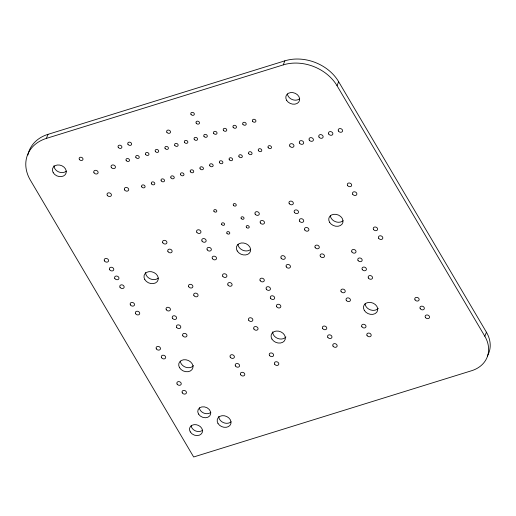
<?xml version="1.0" encoding="UTF-8"?>
<svg xmlns="http://www.w3.org/2000/svg" width="516" height="516" viewBox="0 0 516 516"><rect width="100%" height="100%" fill="white"/><g stroke="black" fill="none" stroke-linecap="round" stroke-linejoin="round"><path stroke-width="0.77" d="M486.42 332.201L484.827 336.251A32.972 26.09 21.5 0 1 471.618 370.72L193.661 456.983L30.373 180.174A39.984 31.637 21.5 0 1 46.401 138.398L47.994 134.347L284.851 60.836A40.777 32.263 21.5 0 1 338.631 81.67L486.42 332.201A32.972 26.09 21.5 0 1 487.343 356.008M46.401 138.398L283.258 64.887L284.851 60.836M484.827 336.251L337.038 85.727L338.631 81.67M27.903 154.981A39.984 31.637 21.5 0 1 47.994 134.347M299.699 98.711A7.127 5.637 21.5 0 1 292.308 99.588A7.127 5.637 21.5 0 1 287.418 93.944M66.325 171.138A7.127 5.637 21.5 0 1 58.514 171.841A7.127 5.637 21.5 0 1 54.012 165.63M378.28 308.31A7.347 5.811 21.5 0 1 370.469 309.897A7.347 5.811 21.5 0 1 365.057 303.795M343.024 220.758A7.347 5.811 21.5 0 1 335.31 221.628A7.347 5.811 21.5 0 1 330.343 215.688M285.903 336.98A7.347 5.811 21.5 0 1 277.743 338.438A7.347 5.811 21.5 0 1 272.667 331.846M250.647 249.428A7.347 5.811 21.5 0 1 242.933 250.299A7.347 5.811 21.5 0 1 237.966 244.358M193.526 365.644A7.347 5.811 21.5 0 1 185.715 367.237A7.347 5.811 21.5 0 1 180.303 361.129M158.27 278.098A7.347 5.811 21.5 0 1 150.214 278.821A7.347 5.811 21.5 0 1 145.577 272.416M202.653 430.163A6.682 5.283 21.5 0 1 195.719 430.989A6.682 5.283 21.5 0 1 191.133 425.7M210.883 412.323A6.682 5.283 21.5 0 1 203.949 413.148A6.682 5.283 21.5 0 1 199.363 407.859M231.071 421.843A7.127 5.637 21.5 0 1 223.254 422.546A7.127 5.637 21.5 0 1 218.758 416.335M283.258 64.887A40.777 32.263 21.5 0 1 337.038 85.727M286.606 100.278A7.127 5.637 21.5 0 0 298.622 102.226A7.127 5.637 21.5 0 0 292.965 92.628A7.127 5.637 21.5 0 0 286.606 100.278M53.232 172.705A7.127 5.637 21.5 0 0 65.248 174.653A7.127 5.637 21.5 0 0 59.592 165.055A7.127 5.637 21.5 0 0 53.232 172.705M364.29 310.355A7.347 5.811 21.5 0 0 376.68 312.361A7.347 5.811 21.5 0 0 370.843 302.466A7.347 5.811 21.5 0 0 364.29 310.355M329.569 222.248A7.347 5.811 21.5 0 0 341.966 224.26A7.347 5.811 21.5 0 0 336.129 214.359A7.347 5.811 21.5 0 0 329.569 222.248M271.913 339.025A7.347 5.811 21.5 0 0 284.303 341.031A7.347 5.811 21.5 0 0 278.466 331.13A7.347 5.811 21.5 0 0 271.913 339.025M237.192 250.918A7.347 5.811 21.5 0 0 249.589 252.93A7.347 5.811 21.5 0 0 243.752 243.03A7.347 5.811 21.5 0 0 237.192 250.918M179.536 367.695A7.347 5.811 21.5 0 0 191.926 369.701A7.347 5.811 21.5 0 0 186.089 359.8A7.347 5.811 21.5 0 0 179.536 367.695M144.815 279.588A7.347 5.811 21.5 0 0 157.212 281.601A7.347 5.811 21.5 0 0 151.375 271.7A7.347 5.811 21.5 0 0 144.815 279.588M246.377 227.253A1.561 1.232 21.5 0 0 249.009 227.679A1.561 1.232 21.5 0 0 247.77 225.582A1.561 1.232 21.5 0 0 246.377 227.253M241.185 218.455A1.561 1.232 21.5 0 0 243.816 218.881A1.561 1.232 21.5 0 0 242.578 216.785A1.561 1.232 21.5 0 0 241.185 218.455M226.93 233.29A1.561 1.232 21.5 0 0 229.555 233.716A1.561 1.232 21.5 0 0 228.317 231.613A1.561 1.232 21.5 0 0 226.93 233.29M221.738 224.492A1.561 1.232 21.5 0 0 224.37 224.918A1.561 1.232 21.5 0 0 223.131 222.815A1.561 1.232 21.5 0 0 221.738 224.492M268.165 147.634A1.825 1.445 21.5 0 0 271.242 148.137A1.825 1.445 21.5 0 0 269.791 145.673A1.825 1.445 21.5 0 0 268.165 147.634M258.439 150.653A1.825 1.445 21.5 0 0 261.522 151.149A1.825 1.445 21.5 0 0 260.07 148.692A1.825 1.445 21.5 0 0 258.439 150.653M248.712 153.671A1.825 1.445 21.5 0 0 251.795 154.168A1.825 1.445 21.5 0 0 250.344 151.71A1.825 1.445 21.5 0 0 248.712 153.671M238.992 156.69A1.825 1.445 21.5 0 0 242.069 157.186A1.825 1.445 21.5 0 0 240.617 154.729A1.825 1.445 21.5 0 0 238.992 156.69M229.265 159.708A1.825 1.445 21.5 0 0 232.348 160.205A1.825 1.445 21.5 0 0 230.897 157.748A1.825 1.445 21.5 0 0 229.265 159.708M219.545 162.727A1.825 1.445 21.5 0 0 222.622 163.224A1.825 1.445 21.5 0 0 221.171 160.766A1.825 1.445 21.5 0 0 219.545 162.727M209.819 165.739A1.825 1.445 21.5 0 0 212.902 166.242A1.825 1.445 21.5 0 0 211.45 163.778A1.825 1.445 21.5 0 0 209.819 165.739M200.098 168.758A1.825 1.445 21.5 0 0 203.175 169.261A1.825 1.445 21.5 0 0 201.724 166.797A1.825 1.445 21.5 0 0 200.098 168.758M190.372 171.776A1.825 1.445 21.5 0 0 193.448 172.28A1.825 1.445 21.5 0 0 192.004 169.816A1.825 1.445 21.5 0 0 190.372 171.776M180.645 174.795A1.825 1.445 21.5 0 0 183.728 175.292A1.825 1.445 21.5 0 0 182.277 172.834A1.825 1.445 21.5 0 0 180.645 174.795M170.925 177.814A1.825 1.445 21.5 0 0 174.002 178.31A1.825 1.445 21.5 0 0 172.55 175.853A1.825 1.445 21.5 0 0 170.925 177.814M161.198 180.832A1.825 1.445 21.5 0 0 164.281 181.329A1.825 1.445 21.5 0 0 162.83 178.871A1.825 1.445 21.5 0 0 161.198 180.832M151.478 183.851A1.825 1.445 21.5 0 0 154.555 184.347A1.825 1.445 21.5 0 0 153.104 181.89A1.825 1.445 21.5 0 0 151.478 183.851M141.752 186.869A1.825 1.445 21.5 0 0 144.835 187.366A1.825 1.445 21.5 0 0 143.383 184.909A1.825 1.445 21.5 0 0 141.752 186.869M126.181 160.476A1.825 1.445 21.5 0 0 129.264 160.973A1.825 1.445 21.5 0 0 127.813 158.515A1.825 1.445 21.5 0 0 126.181 160.476M135.908 157.457A1.825 1.445 21.5 0 0 138.985 157.954A1.825 1.445 21.5 0 0 137.533 155.497A1.825 1.445 21.5 0 0 135.908 157.457M145.628 154.439A1.825 1.445 21.5 0 0 148.711 154.935A1.825 1.445 21.5 0 0 147.26 152.478A1.825 1.445 21.5 0 0 145.628 154.439M155.355 151.42A1.825 1.445 21.5 0 0 158.431 151.917A1.825 1.445 21.5 0 0 156.987 149.459A1.825 1.445 21.5 0 0 155.355 151.42M165.081 148.402A1.825 1.445 21.5 0 0 168.158 148.905A1.825 1.445 21.5 0 0 166.707 146.441A1.825 1.445 21.5 0 0 165.081 148.402M174.801 145.383A1.825 1.445 21.5 0 0 177.885 145.886A1.825 1.445 21.5 0 0 176.433 143.422A1.825 1.445 21.5 0 0 174.801 145.383M184.528 142.364A1.825 1.445 21.5 0 0 187.605 142.868A1.825 1.445 21.5 0 0 186.153 140.41A1.825 1.445 21.5 0 0 184.528 142.364M194.248 139.352A1.825 1.445 21.5 0 0 197.331 139.849A1.825 1.445 21.5 0 0 195.88 137.391A1.825 1.445 21.5 0 0 194.248 139.352M203.975 136.334A1.825 1.445 21.5 0 0 207.051 136.83A1.825 1.445 21.5 0 0 205.6 134.373A1.825 1.445 21.5 0 0 203.975 136.334M213.695 133.315A1.825 1.445 21.5 0 0 216.778 133.812A1.825 1.445 21.5 0 0 215.327 131.354A1.825 1.445 21.5 0 0 213.695 133.315M223.422 130.296A1.825 1.445 21.5 0 0 226.505 130.793A1.825 1.445 21.5 0 0 225.053 128.336A1.825 1.445 21.5 0 0 223.422 130.296M233.148 127.278A1.825 1.445 21.5 0 0 236.225 127.775A1.825 1.445 21.5 0 0 234.774 125.317A1.825 1.445 21.5 0 0 233.148 127.278M242.868 124.259A1.825 1.445 21.5 0 0 245.951 124.762A1.825 1.445 21.5 0 0 244.5 122.298A1.825 1.445 21.5 0 0 242.868 124.259M252.595 121.241A1.825 1.445 21.5 0 0 255.672 121.744A1.825 1.445 21.5 0 0 254.22 119.28A1.825 1.445 21.5 0 0 252.595 121.241M190.275 431.892A6.682 5.283 21.5 0 0 201.543 433.717A6.682 5.283 21.5 0 0 196.235 424.713A6.682 5.283 21.5 0 0 190.275 431.892M198.505 414.051A6.682 5.283 21.5 0 0 209.767 415.877A6.682 5.283 21.5 0 0 204.459 406.879A6.682 5.283 21.5 0 0 198.505 414.051M217.978 423.417A7.127 5.637 21.5 0 0 229.994 425.365A7.127 5.637 21.5 0 0 224.331 415.761A7.127 5.637 21.5 0 0 217.978 423.417M328.718 134.044A2.27 1.8 21.5 0 0 332.549 134.67A2.27 1.8 21.5 0 0 330.743 131.606A2.27 1.8 21.5 0 0 328.718 134.044M289.824 146.118A2.27 1.8 21.5 0 0 293.656 146.738A2.27 1.8 21.5 0 0 291.85 143.68A2.27 1.8 21.5 0 0 289.824 146.118M338.444 131.025A2.27 1.8 21.5 0 0 342.276 131.651A2.27 1.8 21.5 0 0 340.47 128.587A2.27 1.8 21.5 0 0 338.444 131.025M299.544 143.1A2.27 1.8 21.5 0 0 303.376 143.719A2.27 1.8 21.5 0 0 301.57 140.662A2.27 1.8 21.5 0 0 299.544 143.1M309.271 140.081A2.27 1.8 21.5 0 0 313.102 140.7A2.27 1.8 21.5 0 0 311.296 137.643A2.27 1.8 21.5 0 0 309.271 140.081M318.991 137.062A2.27 1.8 21.5 0 0 322.822 137.682A2.27 1.8 21.5 0 0 321.023 134.624A2.27 1.8 21.5 0 0 318.991 137.062M166.268 309.729A2.27 1.8 21.5 0 0 170.099 310.348A2.27 1.8 21.5 0 0 168.293 307.291A2.27 1.8 21.5 0 0 166.268 309.729M172.454 318.217A2.27 1.8 21.5 0 0 176.285 318.836A2.27 1.8 21.5 0 0 174.479 315.779A2.27 1.8 21.5 0 0 172.454 318.217M176.646 327.325A2.27 1.8 21.5 0 0 180.477 327.944A2.27 1.8 21.5 0 0 178.671 324.887A2.27 1.8 21.5 0 0 176.646 327.325M182.832 335.813A2.27 1.8 21.5 0 0 186.663 336.432A2.27 1.8 21.5 0 0 184.857 333.375A2.27 1.8 21.5 0 0 182.832 335.813M260.154 280.633A2.27 1.8 21.5 0 0 263.986 281.252A2.27 1.8 21.5 0 0 262.18 278.195A2.27 1.8 21.5 0 0 260.154 280.633M266.301 289.134A2.27 1.8 21.5 0 0 270.132 289.753A2.27 1.8 21.5 0 0 268.326 286.696A2.27 1.8 21.5 0 0 266.301 289.134M270.539 298.229A2.27 1.8 21.5 0 0 274.37 298.848A2.27 1.8 21.5 0 0 272.564 295.791A2.27 1.8 21.5 0 0 270.539 298.229M276.686 306.73A2.27 1.8 21.5 0 0 280.517 307.349A2.27 1.8 21.5 0 0 278.711 304.285A2.27 1.8 21.5 0 0 276.686 306.73M351.873 251.918A2.27 1.8 21.5 0 0 355.705 252.543A2.27 1.8 21.5 0 0 353.899 249.48A2.27 1.8 21.5 0 0 351.873 251.918M358.02 260.419A2.27 1.8 21.5 0 0 361.851 261.044A2.27 1.8 21.5 0 0 360.045 257.981A2.27 1.8 21.5 0 0 358.02 260.419M362.251 269.513A2.27 1.8 21.5 0 0 366.083 270.139A2.27 1.8 21.5 0 0 364.283 267.075A2.27 1.8 21.5 0 0 362.251 269.513M368.398 278.014A2.27 1.8 21.5 0 0 372.23 278.64A2.27 1.8 21.5 0 0 370.43 275.576A2.27 1.8 21.5 0 0 368.398 278.014M190.997 114.339A1.825 1.445 21.5 0 0 194.081 114.836A1.825 1.445 21.5 0 0 192.629 112.378A1.825 1.445 21.5 0 0 190.997 114.339M196.19 123.137A1.825 1.445 21.5 0 0 199.266 123.634A1.825 1.445 21.5 0 0 197.821 121.176A1.825 1.445 21.5 0 0 196.19 123.137M127.968 144.306A2.006 1.587 21.5 0 0 131.348 144.854A2.006 1.587 21.5 0 0 129.755 142.158A2.006 1.587 21.5 0 0 127.968 144.306M166.862 132.238A2.006 1.587 21.5 0 0 170.248 132.786A2.006 1.587 21.5 0 0 168.655 130.084A2.006 1.587 21.5 0 0 166.862 132.238M118.248 147.324A2.006 1.587 21.5 0 0 121.628 147.873A2.006 1.587 21.5 0 0 120.034 145.177A2.006 1.587 21.5 0 0 118.248 147.324M79.348 159.399A2.006 1.587 21.5 0 0 82.728 159.947A2.006 1.587 21.5 0 0 81.135 157.245A2.006 1.587 21.5 0 0 79.348 159.399M93.983 172.763A2.27 1.8 21.5 0 0 97.814 173.382A2.27 1.8 21.5 0 0 96.008 170.325A2.27 1.8 21.5 0 0 93.983 172.763M107.264 195.274A2.27 1.8 21.5 0 0 111.095 195.899A2.27 1.8 21.5 0 0 109.289 192.836A2.27 1.8 21.5 0 0 107.264 195.274M111.288 167.39A2.27 1.8 21.5 0 0 115.12 168.016A2.27 1.8 21.5 0 0 113.314 164.952A2.27 1.8 21.5 0 0 111.288 167.39M124.569 189.907A2.27 1.8 21.5 0 0 128.4 190.527A2.27 1.8 21.5 0 0 126.594 187.469A2.27 1.8 21.5 0 0 124.569 189.907M289.192 203.556A2.27 1.8 21.5 0 0 293.024 204.175A2.27 1.8 21.5 0 0 291.224 201.117A2.27 1.8 21.5 0 0 289.192 203.556M294.384 212.353A2.27 1.8 21.5 0 0 298.216 212.973A2.27 1.8 21.5 0 0 296.41 209.915A2.27 1.8 21.5 0 0 294.384 212.353M304.762 229.949A2.27 1.8 21.5 0 0 308.594 230.568A2.27 1.8 21.5 0 0 306.788 227.511A2.27 1.8 21.5 0 0 304.762 229.949M299.577 221.151A2.27 1.8 21.5 0 0 303.408 221.77A2.27 1.8 21.5 0 0 301.602 218.713A2.27 1.8 21.5 0 0 299.577 221.151M425.384 317.411A2.27 1.8 21.5 0 0 429.215 318.03A2.27 1.8 21.5 0 0 427.409 314.973A2.27 1.8 21.5 0 0 425.384 317.411M341.089 291.534A2.27 1.8 21.5 0 0 344.92 292.153A2.27 1.8 21.5 0 0 343.121 289.095A2.27 1.8 21.5 0 0 341.089 291.534M361.851 326.725A2.27 1.8 21.5 0 0 365.683 327.344A2.27 1.8 21.5 0 0 363.877 324.28A2.27 1.8 21.5 0 0 361.851 326.725M415.006 299.815A2.27 1.8 21.5 0 0 418.837 300.441A2.27 1.8 21.5 0 0 417.031 297.377A2.27 1.8 21.5 0 0 415.006 299.815M347.539 185.45A2.27 1.8 21.5 0 0 351.37 186.07A2.27 1.8 21.5 0 0 349.564 183.012A2.27 1.8 21.5 0 0 347.539 185.45M367.044 335.523A2.27 1.8 21.5 0 0 370.869 336.142A2.27 1.8 21.5 0 0 369.069 333.078A2.27 1.8 21.5 0 0 367.044 335.523M378.68 238.237A2.27 1.8 21.5 0 0 382.504 238.856A2.27 1.8 21.5 0 0 380.705 235.799A2.27 1.8 21.5 0 0 378.68 238.237M346.281 300.331A2.27 1.8 21.5 0 0 350.112 300.951A2.27 1.8 21.5 0 0 348.306 297.893A2.27 1.8 21.5 0 0 346.281 300.331M352.725 194.248A2.27 1.8 21.5 0 0 356.556 194.867A2.27 1.8 21.5 0 0 354.756 191.81A2.27 1.8 21.5 0 0 352.725 194.248M315.141 247.545A2.27 1.8 21.5 0 0 318.972 248.164A2.27 1.8 21.5 0 0 317.172 245.106A2.27 1.8 21.5 0 0 315.141 247.545M320.333 256.342A2.27 1.8 21.5 0 0 324.164 256.962A2.27 1.8 21.5 0 0 322.358 253.904A2.27 1.8 21.5 0 0 320.333 256.342M373.487 229.439A2.27 1.8 21.5 0 0 377.319 230.059A2.27 1.8 21.5 0 0 375.513 227.001A2.27 1.8 21.5 0 0 373.487 229.439M420.192 308.613A2.27 1.8 21.5 0 0 424.023 309.239A2.27 1.8 21.5 0 0 422.223 306.175A2.27 1.8 21.5 0 0 420.192 308.613M213.953 211.296A1.561 1.232 21.5 0 0 216.585 211.721A1.561 1.232 21.5 0 0 215.346 209.619A1.561 1.232 21.5 0 0 213.953 211.296M233.4 205.258A1.561 1.232 21.5 0 0 236.031 205.684A1.561 1.232 21.5 0 0 234.793 203.588A1.561 1.232 21.5 0 0 233.4 205.258M196.815 232.226A2.27 1.8 21.5 0 0 200.647 232.845A2.27 1.8 21.5 0 0 198.841 229.788A2.27 1.8 21.5 0 0 196.815 232.226M202.008 241.024A2.27 1.8 21.5 0 0 205.839 241.643A2.27 1.8 21.5 0 0 204.033 238.585A2.27 1.8 21.5 0 0 202.008 241.024M212.386 258.619A2.27 1.8 21.5 0 0 216.217 259.238A2.27 1.8 21.5 0 0 214.411 256.181A2.27 1.8 21.5 0 0 212.386 258.619M207.2 249.821A2.27 1.8 21.5 0 0 211.031 250.441A2.27 1.8 21.5 0 0 209.225 247.383A2.27 1.8 21.5 0 0 207.2 249.821M333.007 346.081A2.27 1.8 21.5 0 0 336.838 346.7A2.27 1.8 21.5 0 0 335.032 343.643A2.27 1.8 21.5 0 0 333.007 346.081M248.712 320.204A2.27 1.8 21.5 0 0 252.543 320.823A2.27 1.8 21.5 0 0 250.744 317.766A2.27 1.8 21.5 0 0 248.712 320.204M269.475 355.389A2.27 1.8 21.5 0 0 273.306 356.014A2.27 1.8 21.5 0 0 271.5 352.95A2.27 1.8 21.5 0 0 269.475 355.389M322.629 328.486A2.27 1.8 21.5 0 0 326.46 329.105A2.27 1.8 21.5 0 0 324.654 326.048A2.27 1.8 21.5 0 0 322.629 328.486M255.162 214.121A2.27 1.8 21.5 0 0 258.993 214.74A2.27 1.8 21.5 0 0 257.187 211.683A2.27 1.8 21.5 0 0 255.162 214.121M274.66 364.186A2.27 1.8 21.5 0 0 278.492 364.812A2.27 1.8 21.5 0 0 276.692 361.748A2.27 1.8 21.5 0 0 274.66 364.186M286.296 266.907A2.27 1.8 21.5 0 0 290.127 267.527A2.27 1.8 21.5 0 0 288.328 264.463A2.27 1.8 21.5 0 0 286.296 266.907M253.904 329.002A2.27 1.8 21.5 0 0 257.736 329.621A2.27 1.8 21.5 0 0 255.93 326.557A2.27 1.8 21.5 0 0 253.904 329.002M260.348 222.918A2.27 1.8 21.5 0 0 264.179 223.538A2.27 1.8 21.5 0 0 262.38 220.48A2.27 1.8 21.5 0 0 260.348 222.918M222.764 276.215A2.27 1.8 21.5 0 0 226.595 276.834A2.27 1.8 21.5 0 0 224.795 273.777A2.27 1.8 21.5 0 0 222.764 276.215M227.956 285.013A2.27 1.8 21.5 0 0 231.787 285.632A2.27 1.8 21.5 0 0 229.981 282.575A2.27 1.8 21.5 0 0 227.956 285.013M281.11 258.11A2.27 1.8 21.5 0 0 284.942 258.729A2.27 1.8 21.5 0 0 283.136 255.665A2.27 1.8 21.5 0 0 281.11 258.11M327.815 337.283A2.27 1.8 21.5 0 0 331.646 337.903A2.27 1.8 21.5 0 0 329.847 334.845A2.27 1.8 21.5 0 0 327.815 337.283M104.438 260.896A2.27 1.8 21.5 0 0 108.27 261.515A2.27 1.8 21.5 0 0 106.464 258.458A2.27 1.8 21.5 0 0 104.438 260.896M109.631 269.694A2.27 1.8 21.5 0 0 113.462 270.313A2.27 1.8 21.5 0 0 111.656 267.256A2.27 1.8 21.5 0 0 109.631 269.694M120.009 287.289A2.27 1.8 21.5 0 0 123.84 287.909A2.27 1.8 21.5 0 0 122.034 284.851A2.27 1.8 21.5 0 0 120.009 287.289M114.823 278.492A2.27 1.8 21.5 0 0 118.648 279.111A2.27 1.8 21.5 0 0 116.848 276.054A2.27 1.8 21.5 0 0 114.823 278.492M240.63 374.751A2.27 1.8 21.5 0 0 244.461 375.371A2.27 1.8 21.5 0 0 242.655 372.313A2.27 1.8 21.5 0 0 240.63 374.751M156.335 348.868A2.27 1.8 21.5 0 0 160.166 349.493A2.27 1.8 21.5 0 0 158.367 346.43A2.27 1.8 21.5 0 0 156.335 348.868M177.098 384.059A2.27 1.8 21.5 0 0 180.929 384.684A2.27 1.8 21.5 0 0 179.123 381.621A2.27 1.8 21.5 0 0 177.098 384.059M230.252 357.156A2.27 1.8 21.5 0 0 234.083 357.775A2.27 1.8 21.5 0 0 232.277 354.718A2.27 1.8 21.5 0 0 230.252 357.156M162.785 242.791A2.27 1.8 21.5 0 0 166.616 243.41A2.27 1.8 21.5 0 0 164.81 240.353A2.27 1.8 21.5 0 0 162.785 242.791M182.283 392.857A2.27 1.8 21.5 0 0 186.115 393.476A2.27 1.8 21.5 0 0 184.315 390.418A2.27 1.8 21.5 0 0 182.283 392.857M193.919 295.571A2.27 1.8 21.5 0 0 197.751 296.197A2.27 1.8 21.5 0 0 195.951 293.133A2.27 1.8 21.5 0 0 193.919 295.571M161.527 357.665A2.27 1.8 21.5 0 0 165.359 358.291A2.27 1.8 21.5 0 0 163.553 355.227A2.27 1.8 21.5 0 0 161.527 357.665M167.971 251.589A2.27 1.8 21.5 0 0 171.802 252.208A2.27 1.8 21.5 0 0 170.003 249.151A2.27 1.8 21.5 0 0 167.971 251.589M130.387 304.885A2.27 1.8 21.5 0 0 134.218 305.504A2.27 1.8 21.5 0 0 132.412 302.447A2.27 1.8 21.5 0 0 130.387 304.885M135.579 313.683A2.27 1.8 21.5 0 0 139.41 314.302A2.27 1.8 21.5 0 0 137.604 311.245A2.27 1.8 21.5 0 0 135.579 313.683M188.733 286.773A2.27 1.8 21.5 0 0 192.565 287.399A2.27 1.8 21.5 0 0 190.759 284.335A2.27 1.8 21.5 0 0 188.733 286.773M235.438 365.954A2.27 1.8 21.5 0 0 239.269 366.573A2.27 1.8 21.5 0 0 237.463 363.516A2.27 1.8 21.5 0 0 235.438 365.954"/></g></svg>
